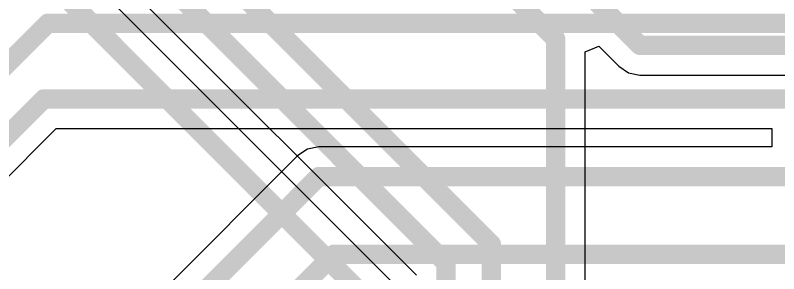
# Model space of a CAD drawing. Header units: inches. Extents: x -11 to 5379, y 0 to 5429.
# Drawn here: x 118.48 to 128.48, y 55.34 to 58.73 of the extents above; entities that cross this region are included whole.
import ezdxf

# ---------------------------------------------------------------- set-up
doc = ezdxf.new("R2010")
doc.units = ezdxf.units.IN
doc.layers.add('Bottom Layer', color=5, linetype='Continuous')
doc.layers.add('Top Layer', color=1, linetype='Continuous')

msp = doc.modelspace()

# ---------------------------------------------------------------- linework, layer by layer
at = {"layer": 'Bottom Layer'}
for p, q in [((119.6162, 59.4379), (123.7303, 55.3238)), ((123.4064, 55.2427), (119.445, 59.2041)), ((125.9426, 58.2489), (126.1204, 58.3225)), ((126.1204, 58.3225), (126.3838, 58.0591)), ((125.9426, 50.8035), (125.9426, 58.2489)), ((126.3838, 58.0591), (126.5099, 57.9749)), ((126.5099, 57.9749), (126.6585, 57.9453)), ((126.6585, 57.9453), (131.4098, 57.9453))]:
    msp.add_line(p, q, dxfattribs=at)
for points in [[(121.7149, 63.2774, 0.254, 0.254, 0), (126.6585, 58.3338, 0.254, 0.254, 0)], [(121.1666, 62.8056, 0.254, 0.254, 0), (125.5542, 58.418, 0.254, 0.254, 0)], [(120.445, 59.9982, 0.254, 0.254, 0), (124.7126, 55.7307, 0.254, 0.254, 0)], [(119.8512, 59.7522, 0.254, 0.254, 0), (124.1187, 55.4847, 0.254, 0.254, 0)], [(119.0499, 59.0498, 0.254, 0.254, 0), (123.1317, 54.968, 0.254, 0.254, 0)], [(125.5542, 43.1482, 0.254, 0.254, 0), (125.5542, 58.418, 0.254, 0.254, 0)], [(126.6585, 58.3338, 0.254, 0.254, 0), (140.4012, 58.3338, 0.254, 0.254, 0)], [(124.7126, 41.8369, 0.254, 0.254, 0), (124.7126, 55.7307, 0.254, 0.254, 0)], [(124.1187, 41.5909, 0.254, 0.254, 0), (124.1187, 55.4847, 0.254, 0.254, 0)]]:
    msp.add_lwpolyline(points, format="xyseb", dxfattribs=at)
for points in [[(125.4907, 58.418, 0.127, 0.127, 1), (125.6177, 58.418, 0.127, 0.127, 1)], [(125.4907, 58.418, 0.127, 0.127, 1), (125.6177, 58.418, 0.127, 0.127, 1)], [(126.595, 58.3338, 0.127, 0.127, 1), (126.722, 58.3338, 0.127, 0.127, 1)], [(126.595, 58.3338, 0.127, 0.127, 1), (126.722, 58.3338, 0.127, 0.127, 1)], [(124.6491, 55.7307, 0.127, 0.127, 1), (124.7761, 55.7307, 0.127, 0.127, 1)], [(124.6491, 55.7307, 0.127, 0.127, 1), (124.7761, 55.7307, 0.127, 0.127, 1)], [(124.0552, 55.4847, 0.127, 0.127, 1), (124.1822, 55.4847, 0.127, 0.127, 1)], [(124.0552, 55.4847, 0.127, 0.127, 1), (124.1822, 55.4847, 0.127, 0.127, 1)]]:
    msp.add_lwpolyline(points, format="xyseb", close=True, dxfattribs=at)
at = {"layer": 'Top Layer'}
for p, q in [((99.6492, 37.88), (119.0133, 57.2441)), ((119.0133, 57.2441), (128.3842, 57.2441)), ((128.3842, 57.2441), (128.3842, 57.0043)), ((122.4528, 57.0043), (122.3042, 56.9747)), ((128.3842, 57.0043), (122.4528, 57.0043)), ((122.1782, 56.8905), (119.3339, 54.0462)), ((122.3042, 56.9747), (122.1782, 56.8905))]:
    msp.add_line(p, q, dxfattribs=at)
for points in [[(99.0724, 38.7897, 0.254, 0.254, 0), (118.9059, 58.6232, 0.254, 0.254, 0)], [(118.9059, 58.6232, 0.254, 0.254, 0), (128.8668, 58.6232, 0.254, 0.254, 0)], [(99.3745, 38.1547, 0.254, 0.254, 0), (118.8524, 57.6326, 0.254, 0.254, 0)], [(118.8524, 57.6326, 0.254, 0.254, 0), (128.8668, 57.6326, 0.254, 0.254, 0)], [(119.6086, 53.7716, 0.254, 0.254, 0), (122.4528, 56.6158, 0.254, 0.254, 0)], [(122.4528, 56.6158, 0.254, 0.254, 0), (123.2121, 56.6158, 0.254, 0.254, 0)], [(123.2121, 56.6158, 0.254, 0.254, 0), (128.8668, 56.6158, 0.254, 0.254, 0)], [(120.3145, 53.2604, 0.254, 0.254, 0), (122.6539, 55.5998, 0.254, 0.254, 0)], [(122.6539, 55.5998, 0.254, 0.254, 0), (128.8668, 55.5998, 0.254, 0.254, 0)]]:
    msp.add_lwpolyline(points, format="xyseb", dxfattribs=at)
for points in [[(118.8424, 58.6232, 0.127, 0.127, 1), (118.9694, 58.6232, 0.127, 0.127, 1)], [(118.8424, 58.6232, 0.127, 0.127, 1), (118.9694, 58.6232, 0.127, 0.127, 1)], [(118.7889, 57.6326, 0.127, 0.127, 1), (118.9159, 57.6326, 0.127, 0.127, 1)], [(118.7889, 57.6326, 0.127, 0.127, 1), (118.9159, 57.6326, 0.127, 0.127, 1)], [(122.3893, 56.6158, 0.127, 0.127, 1), (122.5163, 56.6158, 0.127, 0.127, 1)], [(122.3893, 56.6158, 0.127, 0.127, 1), (122.5163, 56.6158, 0.127, 0.127, 1)], [(123.1486, 56.6158, 0.127, 0.127, 1), (123.2756, 56.6158, 0.127, 0.127, 1)], [(123.1486, 56.6158, 0.127, 0.127, 1), (123.2756, 56.6158, 0.127, 0.127, 1)], [(122.5904, 55.5998, 0.127, 0.127, 1), (122.7174, 55.5998, 0.127, 0.127, 1)], [(122.5904, 55.5998, 0.127, 0.127, 1), (122.7174, 55.5998, 0.127, 0.127, 1)]]:
    msp.add_lwpolyline(points, format="xyseb", close=True, dxfattribs=at)

doc.saveas('drawing.dxf')
